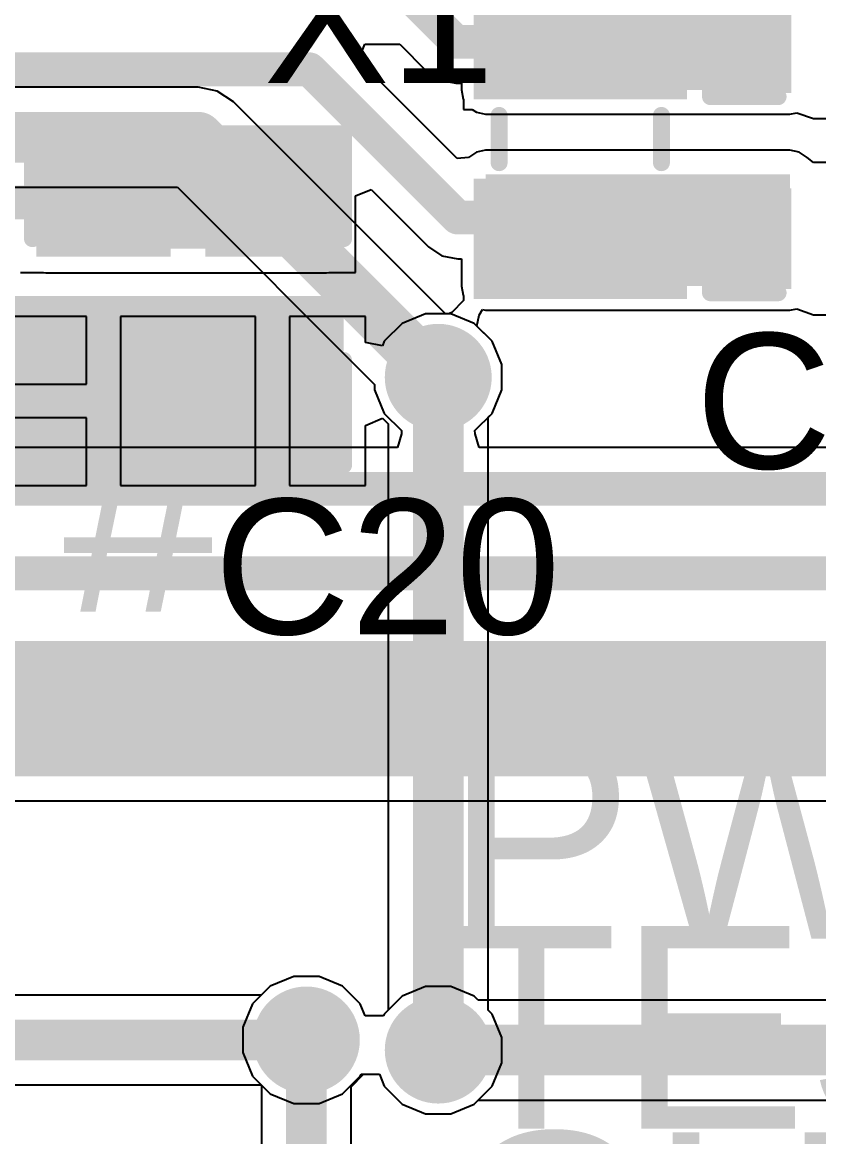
# Model space of a CAD drawing. Header units: millimetres. Extents: x -0.21 to 3.18, y -0.07 to 2.49.
# Drawn here: x 2.187 to 2.4225, y 0.9514 to 1.281 of the extents above; entities that cross this region are included whole.
import ezdxf

# ---------------------------------------------------------------- set-up
doc = ezdxf.new("R2010")
doc.units = ezdxf.units.MM
doc.header["$MEASUREMENT"] = 0
for name, color, linetype in [('BottomLayer', 5, 'Continuous'), ('BottomSolder', 6, 'Continuous'), ('TopLayer', 1, 'Continuous'), ('TopOverlay', 2, 'Continuous'), ('TopPaste', 8, 'Continuous'), ('TopSolder', 216, 'Continuous'), ('ViaHoleLayer', 16, 'Continuous')]:
    doc.layers.add(name, color=color, linetype=linetype)
doc.styles.add('Arial', font='', dxfattribs={"height": 0.2})
doc.styles.get('Arial').set_extended_font_data('Arial')

# ---------------------------------------------------------------- blocks, each defined once
blk = doc.blocks.new('SMD2012_2P_18')
at = {"layer": 'TopLayer'}
for points in [[(-0.04331, 0.02756), (-0.01575, 0.02756), (-0.01575, -0.02756), (-0.04331, -0.02756)], [(0.01575, 0.02756), (0.04331, 0.02756), (0.04331, -0.02756), (0.01575, -0.02756)]]:
    blk.add_hatch(color=1, dxfattribs=at).paths.add_polyline_path(points)
at = {"layer": 'TopPaste'}
for points in [[(-0.04331, 0.02756), (-0.01575, 0.02756), (-0.01575, -0.02756), (-0.04331, -0.02756)], [(0.01575, 0.02756), (0.04331, 0.02756), (0.04331, -0.02756), (0.01575, -0.02756)]]:
    blk.add_hatch(color=8, dxfattribs=at).paths.add_polyline_path(points)
at = {"layer": 'TopSolder'}
for points in [[(-0.04731, 0.03156), (-0.01175, 0.03156), (-0.01175, -0.03156), (-0.04731, -0.03156)], [(0.01175, 0.03156), (0.04731, 0.03156), (0.04731, -0.03156), (0.01175, -0.03156)]]:
    blk.add_hatch(color=216, dxfattribs=at).paths.add_polyline_path(points)
at = {"layer": 'TopOverlay', "const_width": 0.005}
for points in [[(0.007, 0.024), (-0.007, 0.024)], [(0.007, -0.024), (-0.007, -0.024)]]:
    blk.add_lwpolyline(points, dxfattribs=at)
at = {"layer": 'TopOverlay', "const_width": 0.0025}
for points in [[(-0.00825, 0.024, 1), (-0.00575, 0.024, 1)], [(0.00575, 0.024, 1), (0.00825, 0.024, 1)], [(-0.00825, -0.024, 1), (-0.00575, -0.024, 1)], [(0.00575, -0.024, 1), (0.00825, -0.024, 1)]]:
    blk.add_lwpolyline(points, format="xyb", close=True, dxfattribs=at)
blk = doc.blocks.new('C___0603_113')
at = {"layer": 'TopLayer'}
for points in [[(-0.015, 0.0175), (-0.015, -0.0175), (-0.045, -0.0175), (-0.045, 0.0175)], [(0.045, 0.0175), (0.045, -0.0175), (0.015, -0.0175), (0.015, 0.0175)]]:
    blk.add_hatch(color=1, dxfattribs=at).paths.add_polyline_path(points)
at = {"layer": 'TopPaste'}
for points in [[(-0.015, 0.0175), (-0.015, -0.0175), (-0.045, -0.0175), (-0.045, 0.0175)], [(0.045, 0.0175), (0.045, -0.0175), (0.015, -0.0175), (0.015, 0.0175)]]:
    blk.add_hatch(color=8, dxfattribs=at).paths.add_polyline_path(points)
at = {"layer": 'TopSolder'}
for points in [[(-0.01264, 0.01986), (-0.01264, -0.01986), (-0.04736, -0.01986), (-0.04736, 0.01986)], [(0.04736, 0.01986), (0.04736, -0.01986), (0.01264, -0.01986), (0.01264, 0.01986)]]:
    blk.add_hatch(color=216, dxfattribs=at).paths.add_polyline_path(points)
at = {"layer": 'TopOverlay', "const_width": 0.005}
for points in [[(-0.049, 0.021), (-0.049, -0.021)], [(-0.049, 0.021), (-0.018, 0.021)], [(0.018, 0.021), (0.049, 0.021)], [(0.049, 0.021), (0.049, -0.021)], [(-0.049, -0.021), (-0.018, -0.021)], [(0.018, -0.021), (0.049, -0.021)]]:
    blk.add_lwpolyline(points, dxfattribs=at)
at = {"layer": 'TopOverlay', "const_width": 0.0025}
for points in [[(-0.05025, 0.021, 1), (-0.04775, 0.021, 1)], [(-0.05025, 0.021, 1), (-0.04775, 0.021, 1)], [(-0.01925, 0.021, 1), (-0.01675, 0.021, 1)], [(0.01675, 0.021, 1), (0.01925, 0.021, 1)], [(0.04775, 0.021, 1), (0.05025, 0.021, 1)], [(0.04775, 0.021, 1), (0.05025, 0.021, 1)], [(-0.05025, -0.021, 1), (-0.04775, -0.021, 1)], [(-0.05025, -0.021, 1), (-0.04775, -0.021, 1)], [(-0.01925, -0.021, 1), (-0.01675, -0.021, 1)], [(0.01675, -0.021, 1), (0.01925, -0.021, 1)], [(0.04775, -0.021, 1), (0.05025, -0.021, 1)], [(0.04775, -0.021, 1), (0.05025, -0.021, 1)]]:
    blk.add_lwpolyline(points, format="xyb", close=True, dxfattribs=at)
blk = doc.blocks.new('C___0603_114')
at = {"layer": 'TopLayer'}
for points in [[(-0.015, 0.0175), (-0.015, -0.0175), (-0.045, -0.0175), (-0.045, 0.0175)], [(0.045, 0.0175), (0.045, -0.0175), (0.015, -0.0175), (0.015, 0.0175)]]:
    blk.add_hatch(color=1, dxfattribs=at).paths.add_polyline_path(points)
at = {"layer": 'TopPaste'}
for points in [[(-0.015, 0.0175), (-0.015, -0.0175), (-0.045, -0.0175), (-0.045, 0.0175)], [(0.045, 0.0175), (0.045, -0.0175), (0.015, -0.0175), (0.015, 0.0175)]]:
    blk.add_hatch(color=8, dxfattribs=at).paths.add_polyline_path(points)
at = {"layer": 'TopSolder'}
for points in [[(-0.01264, 0.01986), (-0.01264, -0.01986), (-0.04736, -0.01986), (-0.04736, 0.01986)], [(0.04736, 0.01986), (0.04736, -0.01986), (0.01264, -0.01986), (0.01264, 0.01986)]]:
    blk.add_hatch(color=216, dxfattribs=at).paths.add_polyline_path(points)
at = {"layer": 'TopOverlay', "const_width": 0.005}
for points in [[(-0.049, 0.021), (-0.049, -0.021)], [(-0.049, 0.021), (-0.018, 0.021)], [(0.018, 0.021), (0.049, 0.021)], [(0.049, 0.021), (0.049, -0.021)], [(-0.049, -0.021), (-0.018, -0.021)], [(0.018, -0.021), (0.049, -0.021)]]:
    blk.add_lwpolyline(points, dxfattribs=at)
at = {"layer": 'TopOverlay', "const_width": 0.0025}
for points in [[(-0.05025, 0.021, 1), (-0.04775, 0.021, 1)], [(-0.05025, 0.021, 1), (-0.04775, 0.021, 1)], [(-0.01925, 0.021, 1), (-0.01675, 0.021, 1)], [(0.01675, 0.021, 1), (0.01925, 0.021, 1)], [(0.04775, 0.021, 1), (0.05025, 0.021, 1)], [(0.04775, 0.021, 1), (0.05025, 0.021, 1)], [(-0.05025, -0.021, 1), (-0.04775, -0.021, 1)], [(-0.05025, -0.021, 1), (-0.04775, -0.021, 1)], [(-0.01925, -0.021, 1), (-0.01675, -0.021, 1)], [(0.01675, -0.021, 1), (0.01925, -0.021, 1)], [(0.04775, -0.021, 1), (0.05025, -0.021, 1)], [(0.04775, -0.021, 1), (0.05025, -0.021, 1)]]:
    blk.add_lwpolyline(points, format="xyb", close=True, dxfattribs=at)
blk = doc.blocks.new('C___0402_115')
at = {"layer": 'TopLayer'}
for points in [[(-0.0275, -0.0125), (-0.0275, 0.0125), (-0.0095, 0.0125), (-0.0095, -0.0125)], [(0.0095, -0.0125), (0.0095, 0.0125), (0.0275, 0.0125), (0.0275, -0.0125)]]:
    blk.add_hatch(color=1, dxfattribs=at).paths.add_polyline_path(points)
at = {"layer": 'TopPaste'}
for points in [[(-0.0275, -0.0125), (-0.0275, 0.0125), (-0.0095, 0.0125), (-0.0095, -0.0125)], [(0.0095, -0.0125), (0.0095, 0.0125), (0.0275, 0.0125), (0.0275, -0.0125)]]:
    blk.add_hatch(color=8, dxfattribs=at).paths.add_polyline_path(points)
at = {"layer": 'TopSolder'}
for points in [[(-0.02986, -0.01486), (-0.02986, 0.01486), (-0.00714, 0.01486), (-0.00714, -0.01486)], [(0.00714, -0.01486), (0.00714, 0.01486), (0.02986, 0.01486), (0.02986, -0.01486)]]:
    blk.add_hatch(color=216, dxfattribs=at).paths.add_polyline_path(points)
at = {"layer": 'TopOverlay', "const_width": 0.005}
for points in [[(-0.011, 0.016), (-0.031, 0.016)], [(-0.031, 0.016), (-0.031, -0.016)], [(0.031, 0.016), (0.011, 0.016)], [(0.031, 0.016), (0.031, -0.016)], [(-0.011, -0.016), (-0.031, -0.016)], [(0.031, -0.016), (0.011, -0.016)]]:
    blk.add_lwpolyline(points, dxfattribs=at)
at = {"layer": 'TopOverlay', "const_width": 0.0025}
for points in [[(-0.03225, 0.016, 1), (-0.02975, 0.016, 1)], [(-0.03225, 0.016, 1), (-0.02975, 0.016, 1)], [(-0.01225, 0.016, 1), (-0.00975, 0.016, 1)], [(0.00975, 0.016, 1), (0.01225, 0.016, 1)], [(0.02975, 0.016, 1), (0.03225, 0.016, 1)], [(0.02975, 0.016, 1), (0.03225, 0.016, 1)], [(-0.03225, -0.016, 1), (-0.02975, -0.016, 1)], [(-0.03225, -0.016, 1), (-0.02975, -0.016, 1)], [(-0.01225, -0.016, 1), (-0.00975, -0.016, 1)], [(0.00975, -0.016, 1), (0.01225, -0.016, 1)], [(0.02975, -0.016, 1), (0.03225, -0.016, 1)], [(0.02975, -0.016, 1), (0.03225, -0.016, 1)]]:
    blk.add_lwpolyline(points, format="xyb", close=True, dxfattribs=at)
blk = doc.blocks.new('C___0402_120')
at = {"layer": 'TopLayer'}
for points in [[(-0.0275, -0.0125), (-0.0275, 0.0125), (-0.0095, 0.0125), (-0.0095, -0.0125)], [(0.0095, -0.0125), (0.0095, 0.0125), (0.0275, 0.0125), (0.0275, -0.0125)]]:
    blk.add_hatch(color=1, dxfattribs=at).paths.add_polyline_path(points)
at = {"layer": 'TopPaste'}
for points in [[(-0.0275, -0.0125), (-0.0275, 0.0125), (-0.0095, 0.0125), (-0.0095, -0.0125)], [(0.0095, -0.0125), (0.0095, 0.0125), (0.0275, 0.0125), (0.0275, -0.0125)]]:
    blk.add_hatch(color=8, dxfattribs=at).paths.add_polyline_path(points)
at = {"layer": 'TopSolder'}
for points in [[(-0.02986, -0.01486), (-0.02986, 0.01486), (-0.00714, 0.01486), (-0.00714, -0.01486)], [(0.00714, -0.01486), (0.00714, 0.01486), (0.02986, 0.01486), (0.02986, -0.01486)]]:
    blk.add_hatch(color=216, dxfattribs=at).paths.add_polyline_path(points)
at = {"layer": 'TopOverlay', "const_width": 0.005}
for points in [[(-0.011, 0.016), (-0.031, 0.016)], [(-0.031, 0.016), (-0.031, -0.016)], [(0.031, 0.016), (0.011, 0.016)], [(0.031, 0.016), (0.031, -0.016)], [(-0.011, -0.016), (-0.031, -0.016)], [(0.031, -0.016), (0.011, -0.016)]]:
    blk.add_lwpolyline(points, dxfattribs=at)
at = {"layer": 'TopOverlay', "const_width": 0.0025}
for points in [[(-0.03225, 0.016, 1), (-0.02975, 0.016, 1)], [(-0.03225, 0.016, 1), (-0.02975, 0.016, 1)], [(-0.01225, 0.016, 1), (-0.00975, 0.016, 1)], [(0.00975, 0.016, 1), (0.01225, 0.016, 1)], [(0.02975, 0.016, 1), (0.03225, 0.016, 1)], [(0.02975, 0.016, 1), (0.03225, 0.016, 1)], [(-0.03225, -0.016, 1), (-0.02975, -0.016, 1)], [(-0.03225, -0.016, 1), (-0.02975, -0.016, 1)], [(-0.01225, -0.016, 1), (-0.00975, -0.016, 1)], [(0.00975, -0.016, 1), (0.01225, -0.016, 1)], [(0.02975, -0.016, 1), (0.03225, -0.016, 1)], [(0.02975, -0.016, 1), (0.03225, -0.016, 1)]]:
    blk.add_lwpolyline(points, format="xyb", close=True, dxfattribs=at)

msp = doc.modelspace()

# ---------------------------------------------------------------- hatches: boundary and pattern name
at = {"layer": 'BottomLayer'}
h = msp.add_hatch(color=5, dxfattribs=at)
edge = h.paths.add_edge_path()
edge.add_arc((2.31, 1.176), 0.01181, 0, 360)
h = msp.add_hatch(color=5, dxfattribs=at)
edge = h.paths.add_edge_path()
edge.add_arc((2.271, 0.98), 0.01181, 0, 360)
h = msp.add_hatch(color=5, dxfattribs=at)
edge = h.paths.add_edge_path()
edge.add_arc((2.31, 0.977), 0.01181, 0, 360)
at = {"layer": 'BottomSolder'}
h = msp.add_hatch(color=6, dxfattribs=at)
edge = h.paths.add_edge_path()
edge.add_arc((2.31, 1.176), 0.01581, 0, 360)
h = msp.add_hatch(color=6, dxfattribs=at)
edge = h.paths.add_edge_path()
edge.add_arc((2.271, 0.98), 0.01581, 0, 360)
h = msp.add_hatch(color=6, dxfattribs=at)
edge = h.paths.add_edge_path()
edge.add_arc((2.31, 0.977), 0.01581, 0, 360)
at = {"layer": 'TopLayer'}
for points in [[(2.324, 1.261), (2.414, 1.261), (2.414, 1.294), (2.324, 1.294)], [(2.194, 1.214), (2.277, 1.214), (2.277, 1.244), (2.194, 1.244)], [(2.324, 1.203), (2.414, 1.203), (2.414, 1.236), (2.324, 1.236)], [(2.145, 1.146), (2.282, 1.146), (2.282, 1.2), (2.145, 1.2)]]:
    msp.add_hatch(color=1, dxfattribs=at).paths.add_polyline_path(points)
h = msp.add_hatch(color=1, dxfattribs=at)
edge = h.paths.add_edge_path()
edge.add_arc((2.31, 1.176), 0.01181, 0, 360)
h = msp.add_hatch(color=1, dxfattribs=at)
edge = h.paths.add_edge_path()
edge.add_arc((2.271, 0.98), 0.01181, 0, 360)
h = msp.add_hatch(color=1, dxfattribs=at)
edge = h.paths.add_edge_path()
edge.add_arc((2.31, 0.977), 0.01181, 0, 360)
at = {"layer": 'TopSolder'}
h = msp.add_hatch(color=216, dxfattribs=at)
edge = h.paths.add_edge_path()
edge.add_arc((2.31, 1.176), 0.01581, 0, 360)
h = msp.add_hatch(color=216, dxfattribs=at)
edge = h.paths.add_edge_path()
edge.add_arc((2.271, 0.98), 0.01581, 0, 360)
h = msp.add_hatch(color=216, dxfattribs=at)
edge = h.paths.add_edge_path()
edge.add_arc((2.31, 0.977), 0.01581, 0, 360)
at = {"layer": 'ViaHoleLayer'}
h = msp.add_hatch(color=16, dxfattribs=at)
edge = h.paths.add_edge_path()
edge.add_arc((2.31, 1.176), 0.00591, 0, 360)
h = msp.add_hatch(color=16, dxfattribs=at)
edge = h.paths.add_edge_path()
edge.add_arc((2.271, 0.98), 0.00591, 0, 360)
h = msp.add_hatch(color=16, dxfattribs=at)
edge = h.paths.add_edge_path()
edge.add_arc((2.31, 0.977), 0.00591, 0, 360)

# ---------------------------------------------------------------- linework, layer by layer
at = {"layer": 'BottomLayer'}
for p, q in [((2.239, 1.26178), (2.09082, 1.26178)), ((2.24466, 1.26066), (2.239, 1.26178)), ((2.24945, 1.25745), (2.24466, 1.26066)), ((2.3121, 1.19481), (2.24945, 1.25745)), ((2.09082, 1.23222), (2.23288, 1.23222)), ((2.23288, 1.23222), (2.29119, 1.1739)), ((2.31374, 1.19481), (2.3121, 1.19481)), ((2.32066, 1.19195), (2.31374, 1.19481)), ((2.32595, 1.18666), (2.32066, 1.19195)), ((2.32881, 1.17974), (2.32595, 1.18666)), ((2.32881, 1.17226), (2.32881, 1.17974)), ((2.29119, 1.1739), (2.29119, 1.17226)), ((2.29119, 1.17226), (2.29405, 1.16534)), ((2.32595, 1.16534), (2.32881, 1.17226)), ((2.29405, 1.16534), (2.29916, 1.16024)), ((2.32084, 1.16024), (2.32595, 1.16534)), ((2.29911, 1.15927), (2.29791, 1.15524)), ((2.29916, 1.16024), (2.29911, 1.15927)), ((2.32089, 1.15927), (2.32084, 1.16024)), ((2.32209, 1.15524), (2.32089, 1.15927)), ((2.29791, 1.15524), (2.08307, 1.15524)), ((2.87632, 1.15524), (2.32209, 1.15524)), ((2.03228, 1.05077), (2.65872, 1.05077)), ((2.26726, 0.99881), (2.26034, 0.99595)), ((2.27474, 0.99881), (2.26726, 0.99881)), ((2.28166, 0.99595), (2.27474, 0.99881)), ((2.26034, 0.99595), (2.25765, 0.99325)), ((2.28695, 0.99066), (2.28166, 0.99595)), ((2.30626, 0.99581), (2.29934, 0.99295)), ((2.31374, 0.99581), (2.30626, 0.99581)), ((2.32066, 0.99295), (2.31374, 0.99581)), ((2.25765, 0.99325), (1.99635, 0.99325)), ((2.29934, 0.99295), (2.29405, 0.98766)), ((2.32182, 0.99178), (2.32066, 0.99295)), ((2.28842, 0.98711), (2.28695, 0.99066)), ((2.70018, 0.99178), (2.32182, 0.99178)), ((2.29383, 0.98711), (2.28842, 0.98711)), ((2.29405, 0.98766), (2.29383, 0.98711)), ((2.28166, 0.96405), (2.28695, 0.96934)), ((2.28695, 0.96934), (2.28717, 0.96989)), ((2.28717, 0.96989), (2.29258, 0.96989)), ((2.29258, 0.96989), (2.29405, 0.96634)), ((1.99635, 0.96675), (2.25765, 0.96675)), ((2.25765, 0.96675), (2.26034, 0.96405)), ((2.29405, 0.96634), (2.29934, 0.96105)), ((2.26034, 0.96405), (2.26726, 0.96119)), ((2.27474, 0.96119), (2.28166, 0.96405)), ((2.26726, 0.96119), (2.27474, 0.96119)), ((2.29934, 0.96105), (2.30626, 0.95819)), ((2.31374, 0.95819), (2.32066, 0.96105)), ((2.32066, 0.96105), (2.32182, 0.96222)), ((2.32182, 0.96222), (2.70018, 0.96222)), ((2.30626, 0.95819), (2.31374, 0.95819))]:
    msp.add_line(p, q, dxfattribs=at)
for points, const_width in [([(2.079, 1.247), (2.239, 1.247)], 0.015), ([(2.239, 1.247), (2.31, 1.176)], 0.015), ([(2.078, 1.143), (2.89069, 1.143)], 0.01), ([(2.022, 1.118), (2.863, 1.118)], 0.01), ([(2.121, 1.078), (2.67, 1.078)], 0.04), ([(1.983, 0.98), (2.271, 0.98)], 0.012), ([(2.31, 0.977), (2.712, 0.977)], 0.015)]:
    msp.add_lwpolyline(points, dxfattribs=dict(at, const_width=const_width))
for points, const_width in [([(2.23525, 1.247, 1), (2.24275, 1.247, 1)], 0.0075), ([(2.23525, 1.247, 1), (2.24275, 1.247, 1)], 0.0075), ([(2.30625, 1.176, 1), (2.31375, 1.176, 1)], 0.0075), ([(2.268, 0.98, 1), (2.274, 0.98, 1)], 0.006), ([(2.30625, 0.977, 1), (2.31375, 0.977, 1)], 0.0075)]:
    msp.add_lwpolyline(points, format="xyb", close=True, dxfattribs=dict(at, const_width=const_width))
at = {"layer": 'TopLayer'}
for p, q in [((2.28637, 1.26993), (2.28828, 1.27455)), ((2.28828, 1.27455), (2.29859, 1.27455)), ((2.29859, 1.27455), (2.30657, 1.26657)), ((2.31559, 1.24072), (2.28637, 1.26993)), ((2.30657, 1.26657), (2.31054, 1.26392)), ((2.31054, 1.26392), (2.31522, 1.26299)), ((2.31522, 1.26299), (2.31686, 1.26299)), ((2.31686, 1.26299), (2.31686, 1.261)), ((2.31686, 1.261), (2.31741, 1.25827)), ((2.31741, 1.25827), (2.31744, 1.25822)), ((2.31744, 1.25822), (2.31744, 1.25522)), ((2.31744, 1.25522), (2.32005, 1.25522)), ((2.32005, 1.25522), (2.32127, 1.25441)), ((2.32127, 1.25441), (2.324, 1.25386)), ((2.324, 1.25386), (2.414, 1.25386)), ((2.414, 1.25386), (2.416, 1.25426)), ((2.416, 1.25426), (2.421, 1.2525)), ((2.421, 1.2525), (2.421, 1.2525)), ((2.421, 1.2525), (2.435, 1.2525)), ((2.324, 1.24314), (2.32127, 1.24259)), ((2.414, 1.24314), (2.324, 1.24314)), ((2.41673, 1.24259), (2.414, 1.24314)), ((2.31895, 1.24105), (2.31559, 1.24072)), ((2.32127, 1.24259), (2.31895, 1.24105)), ((2.41905, 1.24105), (2.41673, 1.24259)), ((2.421, 1.2395), (2.41905, 1.24105)), ((2.435, 1.2395), (2.421, 1.2395)), ((2.2855, 1.22966), (2.29012, 1.23158)), ((2.2855, 1.207), (2.2855, 1.22966)), ((2.29012, 1.23158), (2.3071, 1.2146)), ((2.3071, 1.2146), (2.31107, 1.21194)), ((2.31107, 1.21194), (2.31575, 1.21101)), ((2.31575, 1.21101), (2.31686, 1.21101)), ((2.31686, 1.21101), (2.31686, 1.203)), ((2.1865, 1.207), (2.19331, 1.207)), ((2.19331, 1.207), (2.194, 1.20686)), ((2.194, 1.20686), (2.277, 1.20686)), ((2.277, 1.20686), (2.27769, 1.207)), ((2.27769, 1.207), (2.2855, 1.207)), ((2.31686, 1.203), (2.31741, 1.20027)), ((2.31741, 1.20027), (2.31744, 1.20022)), ((2.31744, 1.20022), (2.31744, 1.19869)), ((2.31744, 1.19869), (2.31405, 1.19513)), ((2.206, 1.194), (2.1835, 1.194)), ((2.206, 1.174), (2.206, 1.194)), ((2.256, 1.194), (2.216, 1.194)), ((2.216, 1.194), (2.216, 1.169)), ((2.256, 1.169), (2.256, 1.194)), ((2.2885, 1.194), (2.266, 1.194)), ((2.266, 1.194), (2.266, 1.169)), ((2.2885, 1.18632), (2.2885, 1.194)), ((2.30626, 1.19481), (2.29934, 1.19195)), ((2.313, 1.19481), (2.30626, 1.19481)), ((2.31405, 1.19513), (2.313, 1.19481)), ((2.32144, 1.19117), (2.32211, 1.19439)), ((2.32211, 1.19439), (2.32309, 1.19604)), ((2.32309, 1.19604), (2.324, 1.19586)), ((2.324, 1.19586), (2.414, 1.19586)), ((2.414, 1.19586), (2.416, 1.19626)), ((2.416, 1.19626), (2.421, 1.1945)), ((2.421, 1.1945), (2.421, 1.1945)), ((2.421, 1.1945), (2.435, 1.1945)), ((2.29934, 1.19195), (2.29405, 1.18666)), ((2.32595, 1.18666), (2.32144, 1.19117)), ((2.29405, 1.18666), (2.2935, 1.18532)), ((2.32881, 1.17974), (2.32595, 1.18666)), ((2.2935, 1.18532), (2.2885, 1.18632)), ((2.32881, 1.17226), (2.32881, 1.17974)), ((2.1835, 1.174), (2.206, 1.174)), ((2.32595, 1.16534), (2.32881, 1.17226)), ((2.216, 1.169), (2.216, 1.144)), ((2.256, 1.144), (2.256, 1.169)), ((2.266, 1.169), (2.266, 1.144)), ((2.206, 1.164), (2.1835, 1.164)), ((2.206, 1.144), (2.206, 1.164)), ((2.2885, 1.16172), (2.2935, 1.16388)), ((2.2935, 1.16388), (2.29522, 1.16227)), ((2.32478, 1.16418), (2.32595, 1.16534)), ((2.32478, 0.98882), (2.32478, 1.16418)), ((2.2885, 1.144), (2.2885, 1.16172)), ((2.29522, 1.16227), (2.29522, 0.98882)), ((2.1835, 1.144), (2.206, 1.144)), ((2.216, 1.144), (2.256, 1.144)), ((2.266, 1.144), (2.2885, 1.144)), ((2.26726, 0.99881), (2.26034, 0.99595)), ((2.27474, 0.99881), (2.26726, 0.99881)), ((2.28166, 0.99595), (2.27474, 0.99881)), ((2.26034, 0.99595), (2.25505, 0.99066)), ((2.28695, 0.99066), (2.28166, 0.99595)), ((2.25505, 0.99066), (2.25219, 0.98374)), ((2.28842, 0.98711), (2.28695, 0.99066)), ((2.29383, 0.98711), (2.28842, 0.98711)), ((2.29405, 0.98766), (2.29383, 0.98711)), ((2.29522, 0.98882), (2.29405, 0.98766)), ((2.32595, 0.98766), (2.32478, 0.98882)), ((2.32881, 0.98074), (2.32595, 0.98766)), ((2.25219, 0.98374), (2.25219, 0.97626)), ((2.32881, 0.97326), (2.32881, 0.98074)), ((2.25219, 0.97626), (2.25505, 0.96934)), ((2.32595, 0.96634), (2.32881, 0.97326)), ((2.25505, 0.96934), (2.25775, 0.96665)), ((2.28425, 0.9661), (2.28791, 0.96989)), ((2.28791, 0.96989), (2.29258, 0.96989)), ((2.29258, 0.96989), (2.29405, 0.96634)), ((2.25775, 0.96665), (2.25775, 0.84)), ((2.28425, 0.84549), (2.28425, 0.9661)), ((2.29405, 0.96634), (2.29934, 0.96105)), ((2.32066, 0.96105), (2.32595, 0.96634)), ((2.29934, 0.96105), (2.30626, 0.95819)), ((2.31374, 0.95819), (2.32066, 0.96105)), ((2.30626, 0.95819), (2.31374, 0.95819))]:
    msp.add_line(p, q, dxfattribs=at)
for points, const_width in [([(2.30366, 1.28679), (2.31522, 1.27522)], 0.01), ([(2.31522, 1.27522), (2.352, 1.27522)], 0.01), ([(2.14532, 1.2671), (2.2719, 1.2671)], 0.01), ([(2.2719, 1.2671), (2.31575, 1.22325)], 0.01), ([(2.25973, 1.22773), (2.261, 1.229)], 0.01), ([(2.261, 1.229), (2.269, 1.229)], 0.01), ([(2.14532, 1.22773), (2.25973, 1.22773)], 0.01), ([(2.31575, 1.22325), (2.3457, 1.22325)], 0.01), ([(2.3457, 1.22325), (2.352, 1.21694)], 0.01), ([(2.31, 0.977), (2.31, 1.176)], 0.015), ([(2.21077, 1.16877), (2.211, 1.169)], 0.025), ([(2.271, 0.84), (2.271, 0.98)], 0.012)]:
    msp.add_lwpolyline(points, dxfattribs=dict(at, const_width=const_width))
for points, const_width in [([(2.31272, 1.27522, 1), (2.31772, 1.27522, 1)], 0.005), ([(2.31272, 1.27522, 1), (2.31772, 1.27522, 1)], 0.005), ([(2.3495, 1.27522, 1), (2.3545, 1.27522, 1)], 0.005), ([(2.2694, 1.2671, 1), (2.2744, 1.2671, 1)], 0.005), ([(2.2694, 1.2671, 1), (2.2744, 1.2671, 1)], 0.005), ([(2.2585, 1.229, 1), (2.2635, 1.229, 1)], 0.005), ([(2.2585, 1.229, 1), (2.2635, 1.229, 1)], 0.005), ([(2.2665, 1.229, 1), (2.2715, 1.229, 1)], 0.005), ([(2.25723, 1.22773, 1), (2.26223, 1.22773, 1)], 0.005), ([(2.25723, 1.22773, 1), (2.26223, 1.22773, 1)], 0.005), ([(2.31325, 1.22325, 1), (2.31825, 1.22325, 1)], 0.005), ([(2.31325, 1.22325, 1), (2.31825, 1.22325, 1)], 0.005), ([(2.3432, 1.22325, 1), (2.3482, 1.22325, 1)], 0.005), ([(2.3432, 1.22325, 1), (2.3482, 1.22325, 1)], 0.005), ([(2.3495, 1.21694, 1), (2.3545, 1.21694, 1)], 0.005), ([(2.30625, 1.176, 1), (2.31375, 1.176, 1)], 0.0075), ([(2.20452, 1.16877, 1), (2.21702, 1.16877, 1)], 0.0125), ([(2.20475, 1.169, 1), (2.21725, 1.169, 1)], 0.0125), ([(2.268, 0.98, 1), (2.274, 0.98, 1)], 0.006), ([(2.30625, 0.977, 1), (2.31375, 0.977, 1)], 0.0075)]:
    msp.add_lwpolyline(points, format="xyb", close=True, dxfattribs=dict(at, const_width=const_width))

# ---------------------------------------------------------------- block references
for name, p, rotation in [('SMD2012_2P_18', (2.352, 1.24647), 270), ('C___0402_120', (2.4215, 1.275), 180), ('C___0603_114', (2.211, 1.199), 90), ('C___0603_113', (2.261, 1.199), 90), ('C___0402_115', (2.4215, 1.217), 180)]:
    msp.add_blockref(name, p, dxfattribs=dict(rotation=rotation))

# ---------------------------------------------------------------- texts
at = {"layer": 'TopOverlay', "style": 'Arial'}
for s, height, p in [('X1', 0.04, (2.25834, 1.26301)), ('C18', 0.04, (2.38602, 1.14901)), ('#', 0.06, (2.199, 1.10667)), ('C20', 0.04, (2.24368, 1.10001))]:
    msp.add_text(s, height=height, dxfattribs=at).set_placement(p)
for s, p in [('PWR', (2.31195, 1.01)), ('TEST', (2.31195, 0.95372)), ('CHRG', (2.31194, 0.89272))]:
    msp.add_text(s, height=0.06, rotation=360, dxfattribs=at).set_placement(p)

doc.saveas('drawing.dxf')
